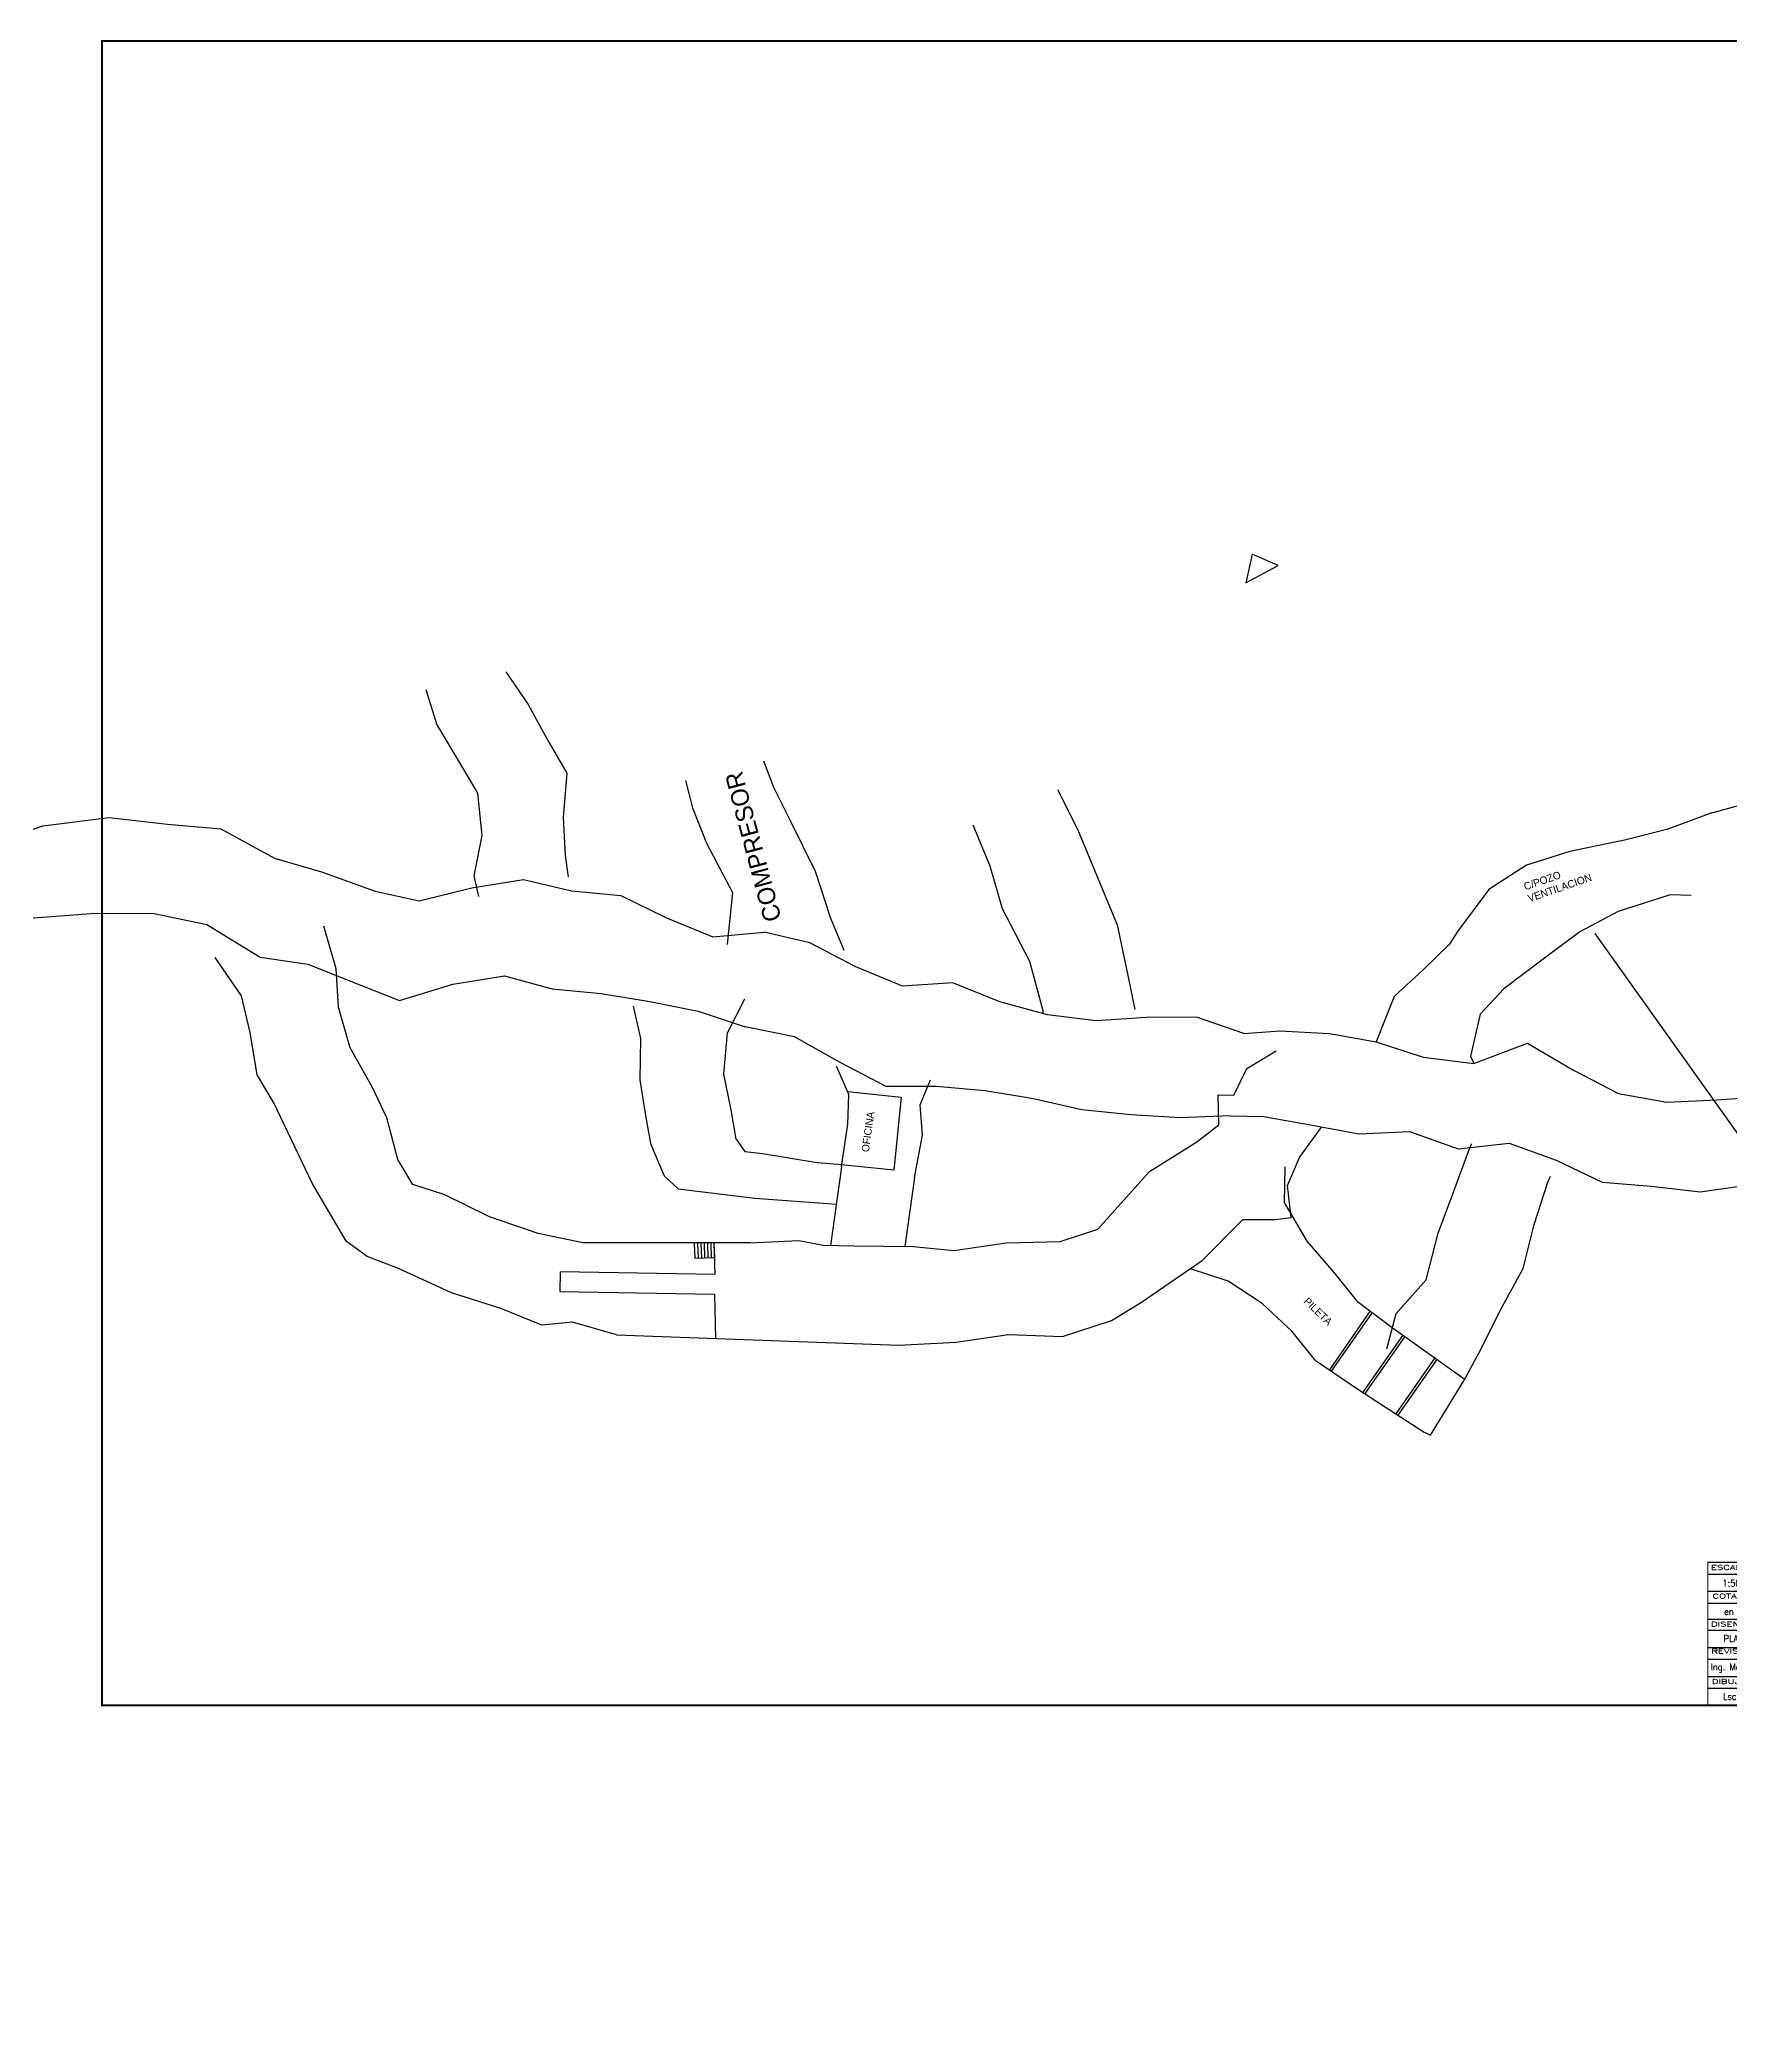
# Model space of a CAD drawing. Extents: x 9357 to 21428, y 9501 to 100038.
# Drawn here: x 9727.3 to 9830.4, y 10113.7 to 10235.2 of the extents above; entities that cross this region are included whole.
import ezdxf
from ezdxf.enums import TextEntityAlignment as Align

# ---------------------------------------------------------------- set-up
doc = ezdxf.new("R2010")
doc.units = 0
doc.header["$LTSCALE"] = 1.25
doc.header["$MEASUREMENT"] = 0
doc.layers.get('0').update_dxf_attribs({"linetype": 'CONTINUOUS'})
for name, color, linetype in [('F-340-8554-W-SA', 241, 'CONTINUOUS'), ('MARGEN', 7, 'CONTINUOUS'), ('MTEXT', 7, 'CONTINUOUS'), ('RBM178', 10, 'CONTINUOUS'), ('TXT_M', 7, 'CONTINUOUS'), ('XC-340-8800-NE-SA', 241, 'CONTINUOUS')]:
    doc.layers.add(name, color=color, linetype=linetype)
doc.styles.add('ROMAND', font='romand.shx')
doc.styles.add('ROMANS', font='romans')

# ---------------------------------------------------------------- blocks, each defined once
blk = doc.blocks.new('mar1a')
at = {"layer": 'MARGEN', "const_width": 0.001}
blk.add_lwpolyline([(0, 1), (1, 1), (1, 0), (0, 0)], close=True, dxfattribs=at)
at = {"layer": 'MARGEN'}
for points in [[(0.7362, 0.07888), (0.78772, 0.07888)], [(0.7362, 0.06851), (0.78772, 0.06851)], [(0.7362, 0.06147), (0.78772, 0.06147)], [(0.7362, 0.05184), (0.78772, 0.05184)], [(0.7362, 0.04518), (0.78772, 0.04518)], [(0.7362, 0.03481), (0.78772, 0.03481)], [(0.7362, 0.02777), (0.78772, 0.02777)], [(0.7362, 0.0174), (0.78772, 0.0174)], [(0.7362, 0.01037), (0.94848, 0.01037)]]:
    blk.add_lwpolyline(points, dxfattribs=at)
at = {"layer": 'TXT_M', "const_width": 0.0005}
blk.add_lwpolyline([(1, 0.08591), (0.7362, 0.08591), (0.7362, 0)], dxfattribs=at)
at = {"layer": 'MARGEN', "style": 'ROMAND', "width": 0.7, "flags": 4}
for tag, height, p in [('TITULO', 0.0065, (0.86745, 0.03284)), ('TITULO', 0.0065, (0.86745, 0.02393)), ('TITULO', 0.0065, (0.86745, 0.01497)), ('NUMERO', 0.01115, (0.97431, 0.01271)), ('CAJON', 0.00446, (0.97523, 0.0016))]:
    blk.add_attdef(tag, text='', height=height, dxfattribs=at).set_placement(p, align=Align.CENTER)
at = {"layer": 'MTEXT', "style": 'ROMAND', "width": 0.7, "flags": 4}
for tag, p, height in [('ESCALA', (0.74285, 0.07125), 0.004), ('DISENO', (0.74342, 0.03808), 0.004), ('FECHA', (0.95039, 0.03309), 0.0035), ('REVISO', (0.73747, 0.02104), 0.004), ('ARCHIVO', (0.83686, 0.00225), 0.004)]:
    blk.add_attdef(tag, p, '', height=height, dxfattribs=at)
at = {"layer": 'MTEXT', "style": 'ROMAND', "width": 0.7}
for tag, p in [('COTAS', (0.74365, 0.05435)), ('NOMBRE', (0.74311, 0.0033))]:
    blk.add_attdef(tag, p, '', height=0.004, dxfattribs=at)
at = {"layer": 'TXT_M', "style": 'ROMANS', "width": 1.2}
for s, p in [('ESCALA:', (0.7377, 0.08144)), ('COTAS:', (0.73836, 0.06422)), ('DISENO:', (0.7377, 0.04737)), ('REVISO:', (0.73785, 0.03123)), ('DIBUJO:', (0.73807, 0.01293))]:
    blk.add_text(s, height=0.0028, dxfattribs=at).set_placement(p)

msp = doc.modelspace()

# ---------------------------------------------------------------- linework, layer by layer
at = {"color": 6}
msp.add_lwpolyline([(9801.27, 10203.87), (9800.87, 10202.12), (9802.84, 10203.17)], close=True, dxfattribs=at)
at = {"layer": 'F-340-8554-W-SA', "color": 6}
for points in [[(9776.62, 10171.09), (9779.87, 10170.75), (9779.41, 10166.29), (9776.22, 10166.63)], [(9767.3, 10160.91), (9767.27, 10161.82)], [(9767.5, 10160.92), (9767.47, 10161.82)], [(9767.7, 10160.92), (9767.67, 10161.83)], [(9767.9, 10160.93), (9767.87, 10161.84)], [(9768.1, 10160.94), (9768.07, 10161.84)], [(9768.3, 10160.94), (9768.27, 10161.85)], [(9768.53, 10159.93), (9768.47, 10161.86)], [(9768.5, 10160.95), (9768.47, 10161.86)], [(9768.53, 10159.93), (9759.08, 10160.09), (9759.05, 10158.89), (9768.49, 10158.73)], [(9768.5, 10160.95), (9767.3, 10160.91)], [(9768.49, 10158.73), (9768.55, 10156.01)], [(9808.46, 10157.71), (9805.97, 10154.13)], [(9808.58, 10157.62), (9806.09, 10154.05)], [(9810.45, 10156.24), (9808.01, 10152.75)], [(9810.57, 10156.16), (9808.14, 10152.67)], [(9812.4, 10154.85), (9810.03, 10151.44)], [(9812.52, 10154.76), (9810.15, 10151.36)]]:
    msp.add_lwpolyline(points, dxfattribs=at)
for points, elevation in [([(9764.62, 10167.83), (9765.42, 10165.96), (9766.26, 10165.15), (9770.93, 10164.59), (9775.91, 10164.23)], -257.15), ([(9769.81, 10168.18), (9770.32, 10167.44), (9771.41, 10167.32), (9774.75, 10166.76), (9776.24, 10166.64)], -257.15), ([(9776.23, 10166.5), (9775.56, 10161.71)], -257.06), ([(9780.68, 10165.85), (9780.08, 10161.65)], -257.06), ([(9807.68, 10158.29), (9809.8, 10156.7), (9814.25, 10153.53)], -258.62), ([(9805.11, 10154.72), (9807.76, 10152.91), (9811.75, 10150.32), (9812.13, 10150.13), (9814.18, 10153.45)], -258.62)]:
    msp.add_lwpolyline(points, dxfattribs=dict(at, elevation=elevation))
for points in [[(9755.76, 10196.69, -257.25), (9757.12, 10194.69, -257.61), (9758.32, 10192.5, -257.47), (9759.48, 10190.51, -257.52), (9759.26, 10187.8, -257.6), (9759.37, 10185.48, -257.16), (9759.55, 10184.19, -257.14)], [(9755.76, 10196.69, -261.25), (9757.12, 10194.69, -261.41), (9758.32, 10192.5, -261.17), (9759.48, 10190.51, -261.22), (9759.26, 10187.8, -261.2), (9759.37, 10185.48, -261.06), (9759.55, 10184.19, -261.14)], [(9750.87, 10195.61, -257.25), (9751.56, 10193.45, -257.61), (9752.86, 10191.29, -257.47), (9754.02, 10189.3, -257.52), (9754.29, 10186.7, -257.6), (9753.81, 10184.24, -257.16), (9754.09, 10182.98, -257.14)], [(9750.87, 10195.61, -261.25), (9751.56, 10193.45, -261.41), (9752.86, 10191.29, -261.17), (9754.02, 10189.3, -261.22), (9754.29, 10186.7, -261.2), (9753.81, 10184.24, -261.06), (9754.09, 10182.98, -261.14)], [(9771.46, 10191.27, -257.91), (9772.07, 10189.66, -257.78), (9773.13, 10187.55, -257.55), (9774.62, 10184.53, -257.5), (9775.56, 10181.67, -257.26), (9776.36, 10179.71, -257.43)], [(9771.46, 10191.27, -261.61), (9772.07, 10189.66, -261.68), (9773.13, 10187.55, -261.65), (9774.62, 10184.53, -261.4), (9775.56, 10181.67, -261.26), (9776.36, 10179.71, -261.23)], [(9766.71, 10190.06, -261.61), (9767.13, 10188.4, -261.68), (9767.99, 10186.24, -261.65), (9769.58, 10183.24, -261.4), (9769.26, 10180.07, -261.26)], [(9766.71, 10190.06, -257.91), (9767.13, 10188.4, -257.78), (9767.99, 10186.24, -257.55), (9769.58, 10183.24, -257.5), (9769.26, 10180.07, -257.26)], [(9789.4, 10189.51, -257.67), (9790.62, 10187.09, -258.31), (9791.66, 10184.6, -256.84), (9793.04, 10181.27, -257.28), (9793.68, 10178.18, -257.62), (9794.11, 10176.09, -258.14)], [(9789.4, 10189.51, -261.37), (9790.62, 10187.09, -261.41), (9791.66, 10184.6, -261.44), (9793.04, 10181.27, -261.28), (9793.68, 10178.18, -261.42), (9794.11, 10176.09, -261.44)], [(9784.23, 10187.36, -261.37), (9785.27, 10184.86, -261.41), (9786.03, 10182.25, -261.44), (9787.69, 10179.05, -261.28), (9788.51, 10176.03, -261.42), (9788.49, 10175.86, -261.42)], [(9784.23, 10187.36, -257.67), (9785.27, 10184.86, -258.31), (9786.03, 10182.25, -256.84), (9787.69, 10179.05, -257.28), (9788.51, 10176.03, -257.62), (9788.49, 10175.86, -257.66)], [(9747.62, 10171.35, -256.45), (9746.27, 10173.75, -256.25), (9745.56, 10176.24, -256.07), (9745.41, 10178.58, -256.66), (9744.66, 10181.17, -256.48)], [(9747.62, 10171.35, -259.99), (9746.27, 10173.75, -260.15), (9745.56, 10176.24, -260.27), (9745.41, 10178.58, -260.46), (9744.66, 10181.17, -260.58)], [(9741.61, 10170.41, -256.19), (9740.6, 10172.12, -256.25), (9740.17, 10174.7, -256.07), (9739.64, 10176.93, -256.66), (9738.03, 10179.27, -256.48)], [(9741.61, 10170.41, -259.99), (9740.6, 10172.12, -260.15), (9740.17, 10174.7, -260.27), (9739.64, 10176.93, -260.46), (9738.03, 10179.27, -260.58)], [(9764.62, 10167.83, -257.15), (9764.3, 10169.63, -257.15), (9763.95, 10171.81, -257.55), (9763.99, 10174.32, -257.45), (9763.55, 10176.3, -257.85)], [(9764.62, 10167.83, -261.25), (9764.3, 10169.63, -261.35), (9763.95, 10171.81, -261.45), (9763.99, 10174.32, -261.45), (9763.55, 10176.3, -261.25)], [(9769.81, 10168.18, -257.15), (9769.49, 10169.98, -257.15), (9769.04, 10172.15, -257.55), (9769.28, 10174.67, -257.45), (9770.34, 10176.75, -257.85)], [(9769.81, 10168.18, -261.25), (9769.49, 10169.98, -261.35), (9769.04, 10172.15, -261.45), (9769.28, 10174.67, -261.45), (9770.34, 10176.75, -261.25)], [(9791.86, 10162.71, -256.36), (9791.86, 10162.71, -256.36), (9791.86, 10162.71, -256.36), (9791.86, 10162.71, -256.36), (9795.01, 10166.21, -256.36), (9797.88, 10168.03, -257.44), (9799.24, 10169.07, -257.17), (9799.2, 10170.9, -257.19), (9800.15, 10170.88, -257.11), (9800.93, 10172.5, -257.75), (9802.73, 10173.57, -257.89)], [(9791.86, 10162.71, -261.06), (9791.86, 10162.71, -261.06), (9791.86, 10162.71, -261.06), (9791.86, 10162.71, -261.06), (9795.01, 10166.21, -261.56), (9797.88, 10168.03, -261.54), (9799.24, 10169.07, -261.57), (9799.2, 10170.9, -261.59), (9800.15, 10170.88, -261.61), (9800.93, 10172.5, -261.65), (9802.73, 10173.57, -261.59)], [(9776.23, 10166.5, -257.06), (9776.61, 10169.11, -257.46), (9776.68, 10170.92, -257.56), (9775.92, 10172.65, -257.87)], [(9776.23, 10166.5, -261.26), (9776.61, 10169.11, -261.26), (9776.68, 10170.92, -261.36), (9775.92, 10172.65, -261.37)], [(9754.77, 10163.46, -255.72), (9754.77, 10163.46, -255.72), (9754.77, 10163.46, -255.72), (9752.03, 10164.79, -255.81), (9750.08, 10165.43, -255.86), (9749.18, 10166.94, -255.8), (9748.5, 10169.5, -255.75), (9747.62, 10171.35, -256.45), (9747.62, 10171.35, -256.45)], [(9754.77, 10163.46, -259.42), (9754.77, 10163.46, -259.42), (9754.77, 10163.46, -259.42), (9752.03, 10164.79, -259.91), (9750.08, 10165.43, -259.96), (9749.18, 10166.94, -259.9), (9748.5, 10169.5, -259.95), (9747.62, 10171.35, -259.99), (9747.62, 10171.35, -259.99)], [(9780.68, 10165.85, -257.06), (9781.16, 10168.44, -257.46), (9781.03, 10170.28, -257.56), (9781.66, 10171.8, -257.87)], [(9780.68, 10165.85, -261.26), (9781.16, 10168.44, -261.26), (9781.03, 10170.28, -261.36), (9781.66, 10171.8, -261.37)], [(9752.45, 10158.81, -255.72), (9752.45, 10158.81, -255.72), (9752.45, 10158.81, -255.72), (9749.21, 10160.31, -255.81), (9747.31, 10161.03, -255.86), (9746.04, 10161.95, -255.8), (9744.93, 10163.83, -255.75), (9743.94, 10165.51, -256.45), (9741.61, 10170.41, -256.19)], [(9752.45, 10158.81, -259.42), (9752.45, 10158.81, -259.42), (9752.45, 10158.81, -259.42), (9749.21, 10160.31, -259.91), (9747.31, 10161.03, -259.96), (9746.04, 10161.95, -259.9), (9744.93, 10163.83, -259.95), (9743.94, 10165.51, -259.99), (9741.61, 10170.41, -259.99)], [(9792.69, 10157.13, -256.84), (9792.69, 10157.13, -256.84), (9792.69, 10157.13, -256.84), (9794.51, 10158.24, -256.36), (9798.22, 10160.79, -256.36), (9800.69, 10163.3, -257.44), (9802.66, 10163.3, -257.17), (9803.64, 10163.42, -257.19), (9803.41, 10165.37, -257.11), (9804.14, 10167.08, -257.75), (9805.49, 10168.93, -257.89)], [(9792.69, 10157.13, -260.98), (9792.69, 10157.13, -260.98), (9792.69, 10157.13, -260.98), (9794.51, 10158.24, -261.06), (9798.22, 10160.79, -261.56), (9800.69, 10163.3, -261.54), (9802.66, 10163.3, -261.57), (9803.64, 10163.42, -261.59), (9803.41, 10165.37, -261.61), (9804.14, 10167.08, -261.65), (9805.49, 10168.93, -261.59)], [(9809.47, 10155.4, -257.63), (9810.04, 10157.56, -257.63), (9811.87, 10159.62, -257.33), (9812.61, 10162.46, -257.53), (9813.56, 10165.01, -257.63), (9814.48, 10167.49, -257.73), (9814.66, 10167.92, -257.73)], [(9809.47, 10155.4, -261.73), (9810.04, 10157.56, -261.73), (9811.87, 10159.62, -261.63), (9812.61, 10162.46, -261.63), (9813.56, 10165.01, -261.73), (9814.48, 10167.49, -261.73), (9814.66, 10167.92, -261.73)], [(9807.68, 10158.29, -258.62), (9806.28, 10160.04, -258.33), (9804.62, 10161.97, -257.8), (9803.24, 10164.32, -257.48), (9803.28, 10166.51, -256.97)], [(9807.68, 10158.29, -262.02), (9806.28, 10160.04, -261.93), (9804.62, 10161.97, -262), (9803.24, 10164.32, -261.88), (9803.28, 10166.51, -261.87)], [(9814.18, 10153.45, -257.63), (9815.22, 10155.41, -257.63), (9816.39, 10157.74, -257.33), (9817.79, 10160.31, -257.53), (9818.46, 10162.98, -257.63), (9819.28, 10165.5, -257.73), (9819.46, 10165.93, -257.73)], [(9814.18, 10153.45, -261.73), (9815.22, 10155.41, -261.73), (9816.39, 10157.74, -261.63), (9817.79, 10160.31, -261.63), (9818.46, 10162.98, -261.73), (9819.28, 10165.5, -261.73), (9819.46, 10165.93, -261.73)], [(9770.66, 10161.86, -257.34), (9762.23, 10161.87, -255.14), (9760.45, 10161.86, -255.25), (9757.72, 10162.44, -255.22), (9754.77, 10163.46, -255.72)], [(9770.66, 10161.86, -260.14), (9762.23, 10161.87, -258.74), (9760.45, 10161.86, -258.95), (9757.72, 10162.44, -259.12), (9754.77, 10163.46, -259.42)], [(9780.61, 10161.64, -256.38), (9780.61, 10161.64, -256.38), (9780.61, 10161.64, -256.38), (9783.08, 10161.4, -256.67), (9786.27, 10161.87, -256.6), (9789.55, 10161.95, -257.25), (9791.86, 10162.71, -256.36)], [(9780.61, 10161.64, -260.58), (9780.61, 10161.64, -260.58), (9780.61, 10161.64, -260.58), (9783.08, 10161.4, -260.77), (9786.27, 10161.87, -260.5), (9789.55, 10161.95, -260.75), (9791.86, 10162.71, -261.06)], [(9770.66, 10161.86, -257.34), (9773.63, 10162, -257.64), (9775.1, 10161.72, -257.34), (9776.99, 10161.69, -256.24), (9780.61, 10161.64, -256.38), (9780.61, 10161.64, -256.38), (9780.61, 10161.64, -256.38)], [(9770.66, 10161.86, -260.14), (9773.63, 10162, -260.24), (9775.1, 10161.72, -260.34), (9776.99, 10161.69, -260.54), (9780.61, 10161.64, -260.58), (9780.61, 10161.64, -260.58), (9780.61, 10161.64, -260.58)], [(9805.11, 10154.72, -258.62), (9803.71, 10156.46, -258.33), (9801.88, 10158.16, -257.8), (9799.8, 10159.53, -257.48), (9797.5, 10160.29, -256.97)], [(9805.11, 10154.72, -262.02), (9803.71, 10156.46, -261.93), (9801.88, 10158.16, -262), (9799.8, 10159.53, -261.88), (9797.5, 10160.29, -261.87)], [(9762.5, 10156.26, -254.77), (9759.82, 10157.03, -255.14), (9757.95, 10156.85, -255.25), (9755.45, 10157.87, -255.22), (9752.45, 10158.81, -255.72)], [(9762.5, 10156.26, -258.57), (9759.82, 10157.03, -258.74), (9757.95, 10156.85, -258.95), (9755.45, 10157.87, -259.12), (9752.45, 10158.81, -259.42)], [(9783.22, 10155.8, -256.67), (9783.22, 10155.8, -256.67), (9783.22, 10155.8, -256.67), (9783.22, 10155.8, -256.67), (9786.41, 10156.28, -256.6), (9789.69, 10156.15, -257.25), (9792.69, 10157.13, -256.84)], [(9783.22, 10155.8, -260.77), (9783.22, 10155.8, -260.77), (9783.22, 10155.8, -260.77), (9783.22, 10155.8, -260.77), (9786.41, 10156.28, -260.5), (9789.69, 10156.15, -260.75), (9792.69, 10157.13, -260.98)], [(9762.5, 10156.26, -254.77), (9762.5, 10156.26, -254.77), (9762.5, 10156.26, -254.77), (9779.72, 10155.62, -256.14), (9779.72, 10155.62, -256.14), (9783.22, 10155.8, -256.67), (9783.22, 10155.8, -256.67)], [(9762.5, 10156.26, -258.57), (9762.5, 10156.26, -258.57), (9762.5, 10156.26, -258.57), (9762.5, 10156.26, -258.57), (9779.72, 10155.62, -260.54), (9783.22, 10155.8, -260.77), (9783.22, 10155.8, -260.77)]]:
    msp.add_polyline3d(points, dxfattribs=at)
at = {"layer": 'F-340-8554-W-SA'}
for points in [[(9723.62, 10186.31, -255.71), (9725.07, 10186.44, -255.99), (9727.52, 10187.3, -256.04), (9731.58, 10187.81, -255.93), (9735.12, 10187.4, -256.01), (9738.37, 10187.12, -256.18), (9741.66, 10185.32, -256.46), (9744.51, 10184.5, -256.42), (9747.8, 10183.31, -256.9)], [(9747.8, 10183.31, -256.9), (9750.47, 10182.73, -257.85), (9753.69, 10183.52, -257.13), (9756.84, 10184.02, -257.2), (9759.77, 10183.34, -257.68), (9762.77, 10183.05, -257.66), (9765.55, 10181.69, -257.44), (9768.38, 10180.52, -257.51), (9771.5, 10180.82, -257.66)], [(9747.8, 10183.31, -261.1), (9750.47, 10182.73, -261.15), (9753.69, 10183.52, -261.33), (9756.84, 10184.02, -261.4), (9759.77, 10183.34, -261.48), (9762.77, 10183.05, -261.46), (9765.55, 10181.69, -261.54), (9768.38, 10180.52, -261.51), (9771.5, 10180.82, -261.4)], [(9722.79, 10180.77, -255.71), (9724.21, 10180.61, -255.99), (9726.69, 10181.66, -256.04), (9730.73, 10181.98, -255.93), (9734.32, 10181.95, -256.01), (9737.52, 10181.28, -256.18), (9740.77, 10179.29, -256.46), (9743.68, 10178.86, -256.42), (9746.95, 10177.57, -256.9)], [(9722.79, 10180.77, -260.71), (9724.21, 10180.61, -260.39), (9726.69, 10181.66, -260.54), (9730.73, 10181.98, -260.63), (9734.32, 10181.95, -260.61), (9737.52, 10181.28, -260.68), (9740.77, 10179.29, -260.86), (9743.68, 10178.86, -260.92), (9746.95, 10177.57, -261.1)], [(9774.29, 10180.16, -261.71), (9771.5, 10180.82, -261.4)], [(9774.29, 10180.16, -258.11), (9771.5, 10180.82, -257.66)], [(9800.75, 10174.64, -258.01), (9797.87, 10175.62, -257.79), (9794.83, 10175.61, -258.17), (9791.76, 10175.4, -257.95), (9788.78, 10175.78, -257.92), (9785.87, 10176.56, -257.5), (9783.02, 10177.73, -257.48), (9779.94, 10177.52, -257.46), (9777.09, 10178.69, -257.73), (9774.29, 10180.16, -258.11)], [(9800.75, 10174.64, -261.81), (9797.87, 10175.62, -261.89), (9794.83, 10175.61, -261.87), (9791.76, 10175.4, -261.95), (9788.78, 10175.78, -261.92), (9785.87, 10176.56, -261.8), (9783.02, 10177.73, -261.78), (9779.94, 10177.52, -261.76), (9777.09, 10178.69, -261.73), (9774.29, 10180.16, -261.71)], [(9746.95, 10177.57, -256.9), (9749.27, 10176.65, -257.85), (9752.52, 10177.64, -257.13), (9755.68, 10178.14, -257.2), (9758.58, 10177.36, -257.68), (9761.58, 10177.07, -257.66), (9764.54, 10176.59, -257.44), (9767.49, 10176, -257.51), (9770.35, 10175.03, -257.66)], [(9746.95, 10177.57, -261.1), (9749.27, 10176.65, -261.15), (9752.52, 10177.64, -261.33), (9755.68, 10178.14, -261.4), (9758.58, 10177.36, -261.48), (9761.58, 10177.07, -261.46), (9764.54, 10176.59, -261.54), (9767.49, 10176, -261.51), (9770.35, 10175.03, -261.4)], [(9773.36, 10174.44, -261.71), (9770.35, 10175.03, -261.4)], [(9773.36, 10174.44, -258.11), (9770.35, 10175.03, -257.66)], [(9800.75, 10174.64, -258.01), (9802.95, 10174.8, -258.25), (9805.97, 10174.64, -257.95), (9808.82, 10174.12, -258.05), (9811.7, 10173.18, -257.55), (9814.78, 10172.81, -257.35), (9818.06, 10174.04, -257.55), (9820.81, 10172.41, -257.65), (9823.6, 10170.98, -257.55), (9826.55, 10170.44, -257.75), (9829.62, 10170.58, -258.45), (9832.72, 10170.82, -258.55), (9835.78, 10170.87, -258.87)], [(9800.75, 10174.64, -261.81), (9802.95, 10174.8, -261.75), (9805.97, 10174.64, -261.65), (9808.82, 10174.12, -261.55), (9811.7, 10173.18, -261.55), (9814.78, 10172.81, -261.75), (9818.06, 10174.04, -261.85), (9820.81, 10172.41, -261.95), (9823.6, 10170.98, -261.95), (9826.55, 10170.44, -262.05), (9829.62, 10170.58, -262.05), (9832.72, 10170.82, -261.95), (9835.78, 10170.87, -261.92)], [(9799.93, 10169.61, -258.01), (9796.87, 10169.5, -257.79), (9793.87, 10169.68, -258.17), (9790.87, 10169.97, -257.95), (9787.94, 10170.65, -257.92), (9784.98, 10171.13, -257.5), (9781.99, 10171.41, -257.48), (9778.95, 10171.4, -257.46), (9776.15, 10172.87, -257.73), (9773.36, 10174.44, -258.11)], [(9799.93, 10169.61, -261.81), (9796.87, 10169.5, -261.89), (9793.87, 10169.68, -261.87), (9790.87, 10169.97, -261.95), (9787.94, 10170.65, -261.92), (9784.98, 10171.13, -261.8), (9781.99, 10171.41, -261.78), (9778.95, 10171.4, -261.76), (9776.15, 10172.87, -261.73), (9773.36, 10174.44, -261.71)], [(9799.93, 10169.61, -258.01), (9801.98, 10169.58, -258.25), (9804.93, 10169.04, -257.95), (9807.78, 10168.51, -258.05), (9810.86, 10168.66, -257.55), (9813.82, 10167.6, -257.35), (9816.93, 10167.94, -257.55), (9819.79, 10166.91, -257.65), (9822.6, 10165.57, -257.55), (9825.6, 10165.32, -257.75), (9828.59, 10164.98, -258.45), (9831.72, 10165.42, -258.55), (9834.83, 10165.76, -258.87)], [(9799.93, 10169.61, -261.81), (9801.98, 10169.58, -261.75), (9804.93, 10169.04, -261.65), (9807.78, 10168.51, -261.55), (9810.86, 10168.66, -261.55), (9813.82, 10167.6, -261.75), (9816.93, 10167.94, -261.85), (9819.79, 10166.91, -261.95), (9822.6, 10165.57, -261.95), (9825.6, 10165.32, -262.05), (9828.59, 10164.98, -262.05), (9831.72, 10165.42, -261.95), (9834.83, 10165.76, -261.92)]]:
    msp.add_polyline3d(points, dxfattribs=at)
at = {"layer": 'RBM178', "color": 1}
msp.add_polyline3d([(9869.93, 10113.73, 3), (9822.17, 10180.73, -257.68)], dxfattribs=at)
at = {"layer": 'XC-340-8800-NE-SA', "elevation": -257.96}
msp.add_lwpolyline([(9829.3, 10188.09), (9832.04, 10188.85)], dxfattribs=at)
at = {"layer": 'XC-340-8800-NE-SA'}
for points in [[(9829.3, 10188.09, -261.46), (9826.61, 10187.09, -261.57), (9824.06, 10186.44, -261.58), (9820.64, 10185.74, -261.6), (9817.99, 10184.89, -261.21), (9815.7, 10183.42, -261.23), (9813.79, 10180.86, -261.34), (9813.3, 10180.09, -261.38)], [(9829.3, 10188.09, -257.96), (9826.61, 10187.09, -257.67), (9824.06, 10186.44, -257.68), (9820.64, 10185.74, -258.2), (9817.99, 10184.89, -257.81), (9815.7, 10183.42, -258.23), (9813.79, 10180.86, -258.34), (9813.3, 10180.09, -258.35)], [(9828.04, 10183.04, -257.68), (9826.76, 10183.09, -257.68), (9823.59, 10182.08, -258.2), (9821.25, 10180.84, -257.81), (9819.09, 10179.22, -258.23), (9816.61, 10177.35, -258.34)], [(9828.04, 10183.04, -261.58), (9826.76, 10183.09, -261.58), (9823.59, 10182.08, -261.6), (9821.25, 10180.84, -261.21), (9819.09, 10179.22, -261.23), (9816.61, 10177.35, -261.34)], [(9813.3, 10180.09, -258.35), (9811.7, 10178.52, -257.59), (9809.92, 10176.89, -257.89), (9808.82, 10174.12, -258.05)], [(9813.3, 10180.09, -261.38), (9811.7, 10178.52, -261.09), (9809.92, 10176.89, -261.29), (9808.82, 10174.12, -261.55)], [(9816.61, 10177.35, -261.34), (9815.17, 10175.82, -261.09), (9814.57, 10173.26, -261.29), (9814.78, 10172.81, -261.75)], [(9816.61, 10177.35, -258.34), (9815.17, 10175.82, -257.59), (9814.57, 10173.26, -257.89), (9814.78, 10172.81, -257.35)]]:
    msp.add_polyline3d(points, dxfattribs=at)

# ---------------------------------------------------------------- block references
at = {"color": 5}
ref = msp.add_blockref('mar1a', (9731.13, 10133.66), dxfattribs=dict(at, xscale=133, yscale=101.5, zscale=133))
ref.add_attrib('ESCALA', '1:500', (9829.93, 10140.9), dxfattribs={"layer": 'MTEXT', "height": 0.406, "style": 'ROMAND', "width": 0.917241, "flags": 4})
ref.add_attrib('NOMBRE', 'Lsc. Lenin Escobedo', (9829.97, 10134), dxfattribs={"layer": 'MTEXT', "height": 0.406, "style": 'ROMAND', "width": 0.917241})
ref.add_attrib('DISENO', 'PLANEACION', (9830.01, 10137.53), dxfattribs={"layer": 'MTEXT', "height": 0.406, "style": 'ROMAND', "width": 0.917241, "flags": 4})
ref.add_attrib('COTAS', 'en Metros', (9830.04, 10139.18), dxfattribs={"layer": 'MTEXT', "height": 0.406, "style": 'ROMAND', "width": 0.917241})
ref.add_attrib('REVISO', 'Ing. Manuel Molina L.', (9829.22, 10135.8), dxfattribs={"layer": 'MTEXT', "height": 0.406, "style": 'ROMAND', "width": 0.917241, "flags": 4})

# ---------------------------------------------------------------- texts
at = {"layer": 'F-340-8554-W-SA', "color": 6, "attachment_point": 1}
for s, insert, char_height, width, rotation in [('COMPRESOR', (9771.54, 10181.34), 1.073, 7.6437, 105.0054), ('C/POZO VENTILACION', (9817.77, 10183.79), 0.4566, 3.2539, 19.0226), ('OFICINA', (9777.44, 10167.44), 0.457, 3.2539, 82.1854), ('PILETA', (9804.68, 10158.58), 0.457, 3.2539, 315.9806)]:
    msp.add_mtext(s, dxfattribs=dict(at, insert=insert, char_height=char_height, width=width, rotation=rotation))

doc.saveas('drawing.dxf')
